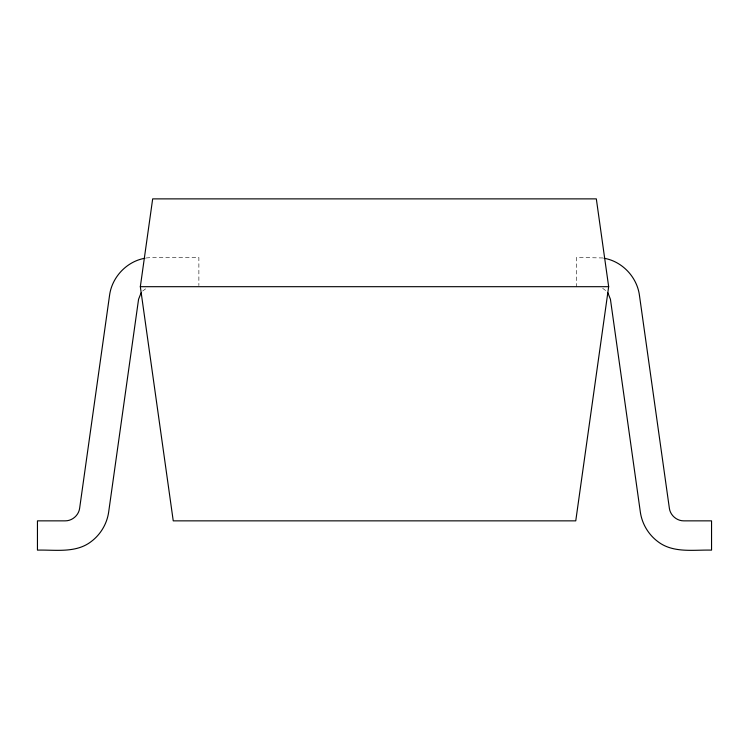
<?xml version="1.0" encoding="UTF-8"?>
<svg xmlns="http://www.w3.org/2000/svg" width="749" height="749" viewBox="0 0 749 749"><rect width="100%" height="100%" fill="white"/><g stroke="black" fill="none" stroke-linecap="round" stroke-linejoin="round"><path stroke-width="0.56" stroke-dasharray="3.75 2.81" d="M142.61 291.071L146.336 288.318M146.102 257.974L153.058 257.413L198.878 257.413L198.878 285.566M602.898 257.974L576.468 257.413L576.468 286.689M602.664 288.318L606.39 291.071"/><path stroke-width="1.12" d="M140.335 286.689L152.674 198.878L596.326 198.878L608.665 286.689L575.756 520.855L173.244 520.855L140.335 286.689L608.665 286.689M141.112 292.859L138.565 299.282L108.624 512.325C106.91 523.879 100.563 534.533 91.228 541.536C75.883 553.436 55.379 549.654 37.45 550.122L37.45 520.855L65.144 520.855C72.232 520.948 78.739 515.284 79.637 508.253L109.579 295.209C112.032 277.018 126.824 261.354 144.969 258.246M604.031 258.246C622.176 261.354 636.968 277.018 639.421 295.209L669.363 508.253C670.261 515.284 676.768 520.948 683.856 520.855L711.55 520.855L711.55 550.122C693.621 549.654 673.117 553.436 657.772 541.536C648.437 534.533 642.09 523.879 640.376 512.325L610.435 299.282L607.888 292.859"/></g></svg>
